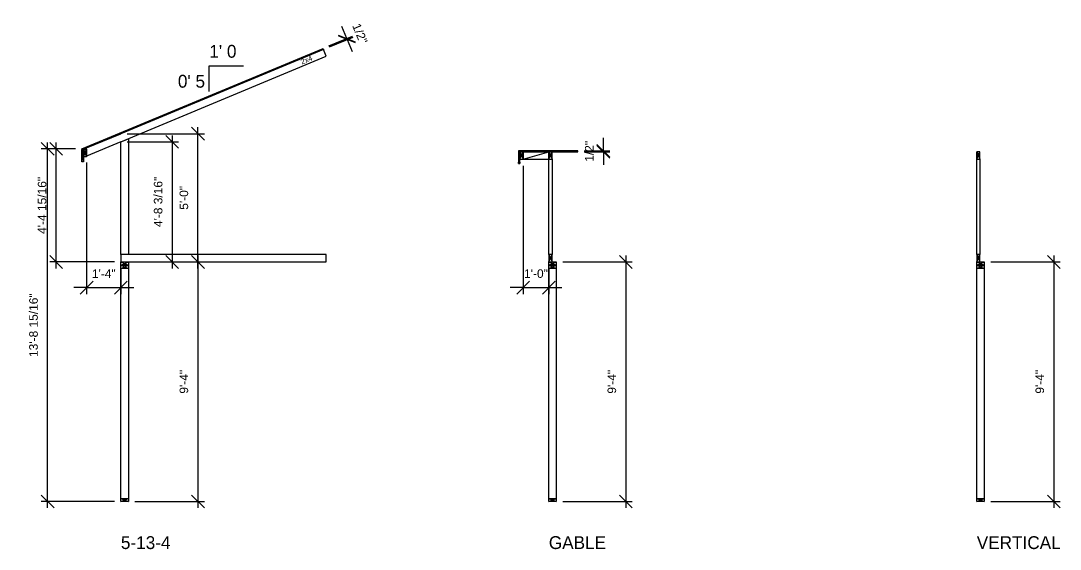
# Model space of a CAD drawing. Header units: inches. Extents: x -2265 to 1810, y 198 to 834.
# Drawn here: x -1668.2 to -1182.4, y 540.6 to 787.7 of the extents above; entities that cross this region are included whole.
import ezdxf
from ezdxf.enums import TextEntityAlignment as Align

# ---------------------------------------------------------------- set-up
doc = ezdxf.new("R2010")
doc.units = ezdxf.units.IN
doc.header["$LTSCALE"] = 25
doc.header["$MEASUREMENT"] = 0
doc.header["$PDMODE"] = 34
doc.header["$PDSIZE"] = 0.08
doc.layers.add('1WDIM', color=2, linetype='Continuous')
doc.styles.add('Dim', font='ARIALN.TTF')
doc.styles.add('Plane', font='arial.ttf')
doc.dimstyles.new('Clearspan', dxfattribs={"dimscale": 48, "dimtxt": 0.083333, "dimasz": 0.125, "dimexe": 0.0625, "dimexo": 0.0625, "dimgap": 0.09375, "dimtad": 1, "dimtoh": 1, "dimdec": 4, "dimzin": 3, "dimdsep": 46, "dimlunit": 4, "dimtxsty": 'Dim', "dimblk": 'OBLIQUE', "dimcen": 0.09375, "dimdle": 0.0625, "dimazin": 0, "dimtfac": 1, "dimtdec": 4, "dimtix": 1, "dimtmove": 2, "dimatfit": 3, "dimfxl": 1, "dimfrac": 2, "dimtolj": 1, "dimtzin": 3, "dimarcsym": 0})

# ---------------------------------------------------------------- blocks, each defined once
blk = doc.blocks.new('RLPlaneType')
at = {"color": 0}
blk.add_attdef('PLANETYPE', text='', height=6, dxfattribs=at).set_placement((0, 0), align=Align.BOTTOM_LEFT)
at = {"color": 0, "flags": 1}
for tag, p in [('PITCH', (0, -6)), ('PITCH2', (0, -12)), ('HEEL', (0, -18)), ('OVERHANG', (0, -24)), ('FASCIAWIDTH', (0, -30)), ('FASCIATHICKNESS', (0, -36)), ('SUBFASCIAWIDTH', (0, -42)), ('SUBFASCIATHICKNESS', (0, -48)), ('DECKINGTHICKNESS', (0, -54)), ('TOPCHORDWIDTH', (0, -60)), ('BUTTCUT', (0, -66)), ('CANTILEVER', (0, -72)), ('PTOPDIST', (0, -78)), ('PITCH2PEEKHORIZDIST', (0, -84)), ('PITCH2PEEKVERTDIST', (0, -90)), ('ELEVATION', (0, -96)), ('BEARINGWIDTH', (0, -102))]:
    blk.add_attdef(tag, p, '', height=4, dxfattribs=at)
blk = doc.blocks.new('_OBLIQUE')
at = {"color": 0, "linetype": 'ByBlock'}
blk.add_line((-0.5, -0.5), (0.5, 0.5), dxfattribs=at)
blk = doc.blocks.new('*D150')
at = {"layer": '1WDIM', "color": 0, "lineweight": -2, "transparency": 16777216}
for p, q in [((-1585.42, 677.9), (-1585.42, 559.9)), ((-1614.92, 674.9), (-1582.42, 674.9)), ((-1614.92, 562.9), (-1582.42, 562.9))]:
    blk.add_line(p, q, dxfattribs=at)
at = {"layer": 'Defpoints', "color": 0, "transparency": 16777216}
for p in [(-1617.92, 674.9), (-1617.92, 562.9), (-1585.42, 562.9)]:
    blk.add_point(p, dxfattribs=at)
at = {"layer": '1WDIM', "color": 0, "lineweight": -2, "transparency": 16777216, "xscale": 6, "yscale": 6, "zscale": 6}
for p, rotation in [((-1585.42, 674.9), 90), ((-1585.42, 562.9), 270)]:
    blk.add_blockref('_OBLIQUE', p, dxfattribs=dict(at, rotation=rotation))
at = {"layer": '1WDIM', "color": 0, "transparency": 16777216, "insert": (-1591.96, 618.9), "char_height": 4, "attachment_point": 5, "rotation": 90, "style": 'Plane'}
blk.add_mtext('\\A1;9\'-4"', dxfattribs=at)
blk = doc.blocks.new('*D151')
at = {"layer": '1WDIM', "color": 0, "lineweight": -2, "transparency": 16777216}
for p, q in [((-1651.67, 671.9), (-1651.67, 730.81)), ((-1642.67, 727.81), (-1654.67, 727.81)), ((-1624.42, 674.9), (-1654.67, 674.9))]:
    blk.add_line(p, q, dxfattribs=at)
at = {"layer": 'Defpoints', "color": 0, "transparency": 16777216}
for p in [(-1651.67, 727.81), (-1639.67, 727.81), (-1621.42, 674.9)]:
    blk.add_point(p, dxfattribs=at)
at = {"layer": '1WDIM', "color": 0, "lineweight": -2, "transparency": 16777216, "xscale": 6, "yscale": 6, "zscale": 6}
for p, rotation in [((-1651.67, 727.81), 90), ((-1651.67, 674.9), 270)]:
    blk.add_blockref('_OBLIQUE', p, dxfattribs=dict(at, rotation=rotation))
at = {"layer": '1WDIM', "color": 0, "transparency": 16777216, "insert": (-1658.24, 701.36), "char_height": 4, "attachment_point": 5, "rotation": 90, "style": 'Plane'}
blk.add_mtext('\\A1;4\'-4 15/16"', dxfattribs=at)
blk = doc.blocks.new('*D152')
at = {"layer": '1WDIM', "color": 0, "lineweight": -2, "transparency": 16777216}
for p, q in [((-1655.67, 559.9), (-1655.67, 730.81)), ((-1642.67, 727.81), (-1658.67, 727.81)), ((-1624.42, 562.9), (-1658.67, 562.9))]:
    blk.add_line(p, q, dxfattribs=at)
at = {"layer": 'Defpoints', "color": 0, "transparency": 16777216}
for p in [(-1655.67, 727.81), (-1639.67, 727.81), (-1621.42, 562.9)]:
    blk.add_point(p, dxfattribs=at)
at = {"layer": '1WDIM', "color": 0, "lineweight": -2, "transparency": 16777216, "xscale": 6, "yscale": 6, "zscale": 6}
for p, rotation in [((-1655.67, 727.81), 90), ((-1655.67, 562.9), 270)]:
    blk.add_blockref('_OBLIQUE', p, dxfattribs=dict(at, rotation=rotation))
at = {"layer": '1WDIM', "color": 0, "transparency": 16777216, "insert": (-1662.24, 645.36), "char_height": 4, "attachment_point": 5, "rotation": 90, "style": 'Plane'}
blk.add_mtext('\\A1;13\'-8 15/16"', dxfattribs=at)
blk = doc.blocks.new('*D153')
at = {"layer": '1WDIM', "color": 0, "lineweight": -2, "transparency": 16777216}
for p, q in [((-1637.42, 721.42), (-1637.42, 659.9)), ((-1621.42, 671.9), (-1621.42, 659.9)), ((-1637.42, 662.9), (-1643.42, 662.9)), ((-1637.42, 662.9), (-1621.42, 662.9)), ((-1621.42, 662.9), (-1615.42, 662.9))]:
    blk.add_line(p, q, dxfattribs=at)
at = {"layer": 'Defpoints', "color": 0, "transparency": 16777216}
for p in [(-1637.42, 724.42), (-1621.42, 674.9), (-1621.42, 662.9)]:
    blk.add_point(p, dxfattribs=at)
at = {"layer": '1WDIM', "color": 0, "lineweight": -2, "transparency": 16777216, "xscale": 6, "yscale": 6, "zscale": 6}
blk.add_blockref('_OBLIQUE', (-1637.42, 662.9), dxfattribs=at)
at = {"layer": '1WDIM', "color": 0, "lineweight": -2, "transparency": 16777216, "xscale": 6, "yscale": 6, "zscale": 6, "rotation": 180}
blk.add_blockref('_OBLIQUE', (-1621.42, 662.9), dxfattribs=at)
at = {"layer": '1WDIM', "color": 0, "transparency": 16777216, "insert": (-1629.42, 669.41), "char_height": 4, "attachment_point": 5, "style": 'Plane'}
blk.add_mtext('\\A1;1\'-4"', dxfattribs=at)
blk = doc.blocks.new('*D154')
at = {"layer": '1WDIM', "color": 0, "lineweight": -2, "transparency": 16777216}
for p, q in [((-1597.42, 734.09), (-1597.42, 671.9)), ((-1618.42, 731.09), (-1594.42, 731.09)), ((-1618.42, 674.9), (-1594.42, 674.9))]:
    blk.add_line(p, q, dxfattribs=at)
at = {"layer": 'Defpoints', "color": 0, "transparency": 16777216}
for p in [(-1621.42, 731.09), (-1621.42, 674.9), (-1597.42, 674.9)]:
    blk.add_point(p, dxfattribs=at)
at = {"layer": '1WDIM', "color": 0, "lineweight": -2, "transparency": 16777216, "xscale": 6, "yscale": 6, "zscale": 6}
for p, rotation in [((-1597.42, 731.09), 90), ((-1597.42, 674.9), 270)]:
    blk.add_blockref('_OBLIQUE', p, dxfattribs=dict(at, rotation=rotation))
at = {"layer": '1WDIM', "color": 0, "transparency": 16777216, "insert": (-1603.99, 702.99), "char_height": 4, "attachment_point": 5, "rotation": 90, "style": 'Plane'}
blk.add_mtext('\\A1;4\'-8 3/16"', dxfattribs=at)
blk = doc.blocks.new('*D155')
at = {"layer": '1WDIM', "color": 0, "lineweight": -2, "transparency": 16777216}
for p, q in [((-1618.42, 734.88), (-1582.42, 734.88)), ((-1585.42, 671.9), (-1585.42, 737.88)), ((-1618.42, 674.9), (-1582.42, 674.9))]:
    blk.add_line(p, q, dxfattribs=at)
at = {"layer": 'Defpoints', "color": 0, "transparency": 16777216}
for p in [(-1621.42, 734.88), (-1585.42, 734.88), (-1621.42, 674.9)]:
    blk.add_point(p, dxfattribs=at)
at = {"layer": '1WDIM', "color": 0, "lineweight": -2, "transparency": 16777216, "xscale": 6, "yscale": 6, "zscale": 6}
for p, rotation in [((-1585.42, 734.88), 90), ((-1585.42, 674.9), 270)]:
    blk.add_blockref('_OBLIQUE', p, dxfattribs=dict(at, rotation=rotation))
at = {"layer": '1WDIM', "color": 0, "transparency": 16777216, "insert": (-1591.96, 704.89), "char_height": 4, "attachment_point": 5, "rotation": 90, "style": 'Plane'}
blk.add_mtext('\\A1;5\'-0"', dxfattribs=at)
blk = doc.blocks.new('*D156')
at = {"layer": '1WDIM', "color": 0, "lineweight": -2, "transparency": 16777216}
for p, q in [((-1515.88, 779.39), (-1518.19, 784.93)), ((-1524.19, 775.93), (-1513.11, 780.55)), ((-1524, 775.47), (-1512.92, 780.09)), ((-1515.88, 779.39), (-1515.69, 778.93)), ((-1515.69, 778.93), (-1513.38, 773.39))]:
    blk.add_line(p, q, dxfattribs=at)
at = {"layer": 'Defpoints', "color": 0, "transparency": 16777216}
for p in [(-1515.69, 778.93), (-1526.96, 774.78), (-1526.77, 774.32)]:
    blk.add_point(p, dxfattribs=at)
at = {"layer": '1WDIM', "color": 0, "lineweight": -2, "transparency": 16777216, "xscale": 6, "yscale": 6, "zscale": 6}
for p, rotation in [((-1515.88, 779.39), 292.6198649480384), ((-1515.69, 778.93), 112.6198649480384)]:
    blk.add_blockref('_OBLIQUE', p, dxfattribs=dict(at, rotation=rotation))
at = {"layer": '1WDIM', "color": 0, "transparency": 16777216, "insert": (-1509.72, 781.69), "char_height": 4, "attachment_point": 5, "rotation": 292.6199, "style": 'Plane'}
blk.add_mtext('\\A1;1/2"', dxfattribs=at)
blk = doc.blocks.new('*D157')
at = {"layer": '1WDIM', "color": 0, "lineweight": -2, "transparency": 16777216}
for p, q in [((-1385.42, 677.9), (-1385.42, 559.9)), ((-1414.92, 674.9), (-1382.42, 674.9)), ((-1414.92, 562.9), (-1382.42, 562.9))]:
    blk.add_line(p, q, dxfattribs=at)
at = {"layer": 'Defpoints', "color": 0, "transparency": 16777216}
for p in [(-1417.92, 674.9), (-1417.92, 562.9), (-1385.42, 562.9)]:
    blk.add_point(p, dxfattribs=at)
at = {"layer": '1WDIM', "color": 0, "lineweight": -2, "transparency": 16777216, "xscale": 6, "yscale": 6, "zscale": 6}
for p, rotation in [((-1385.42, 674.9), 90), ((-1385.42, 562.9), 270)]:
    blk.add_blockref('_OBLIQUE', p, dxfattribs=dict(at, rotation=rotation))
at = {"layer": '1WDIM', "color": 0, "transparency": 16777216, "insert": (-1391.96, 618.9), "char_height": 4, "attachment_point": 5, "rotation": 90, "style": 'Plane'}
blk.add_mtext('\\A1;9\'-4"', dxfattribs=at)
blk = doc.blocks.new('*D158')
at = {"layer": '1WDIM', "color": 0, "lineweight": -2, "transparency": 16777216}
for p, q in [((-1433.42, 719.9), (-1433.42, 659.9)), ((-1421.42, 671.9), (-1421.42, 659.9)), ((-1433.42, 662.9), (-1439.42, 662.9)), ((-1433.42, 662.9), (-1421.42, 662.9)), ((-1421.42, 662.9), (-1415.42, 662.9))]:
    blk.add_line(p, q, dxfattribs=at)
at = {"layer": 'Defpoints', "color": 0, "transparency": 16777216}
for p in [(-1433.42, 722.9), (-1421.42, 674.9), (-1421.42, 662.9)]:
    blk.add_point(p, dxfattribs=at)
at = {"layer": '1WDIM', "color": 0, "lineweight": -2, "transparency": 16777216, "xscale": 6, "yscale": 6, "zscale": 6}
blk.add_blockref('_OBLIQUE', (-1433.42, 662.9), dxfattribs=at)
at = {"layer": '1WDIM', "color": 0, "lineweight": -2, "transparency": 16777216, "xscale": 6, "yscale": 6, "zscale": 6, "rotation": 180}
blk.add_blockref('_OBLIQUE', (-1421.42, 662.9), dxfattribs=at)
at = {"layer": '1WDIM', "color": 0, "transparency": 16777216, "insert": (-1427.42, 669.44), "char_height": 4, "attachment_point": 5, "style": 'Plane'}
blk.add_mtext('\\A1;1\'-0"', dxfattribs=at)
blk = doc.blocks.new('*D159')
at = {"layer": '1WDIM', "color": 0, "lineweight": -2, "transparency": 16777216}
for p, q in [((-1395.92, 726.9), (-1395.92, 732.9)), ((-1404.92, 726.9), (-1392.92, 726.9)), ((-1404.92, 726.4), (-1392.92, 726.4)), ((-1395.92, 726.4), (-1395.92, 726.9)), ((-1395.92, 726.4), (-1395.92, 720.4))]:
    blk.add_line(p, q, dxfattribs=at)
at = {"layer": 'Defpoints', "color": 0, "transparency": 16777216}
for p in [(-1407.92, 726.9), (-1407.92, 726.4), (-1395.92, 726.9)]:
    blk.add_point(p, dxfattribs=at)
at = {"layer": '1WDIM', "color": 0, "lineweight": -2, "transparency": 16777216, "xscale": 6, "yscale": 6, "zscale": 6}
for p, rotation in [((-1395.92, 726.9), 270), ((-1395.92, 726.4), 90)]:
    blk.add_blockref('_OBLIQUE', p, dxfattribs=dict(at, rotation=rotation))
at = {"layer": '1WDIM', "color": 0, "transparency": 16777216, "insert": (-1402.49, 726.65), "char_height": 4, "attachment_point": 5, "rotation": 90, "style": 'Plane'}
blk.add_mtext('\\A1;1/2"', dxfattribs=at)
blk = doc.blocks.new('*D160')
at = {"layer": '1WDIM', "color": 0, "lineweight": -2, "transparency": 16777216}
for p, q in [((-1185.42, 677.9), (-1185.42, 559.9)), ((-1214.92, 674.9), (-1182.42, 674.9)), ((-1214.92, 562.9), (-1182.42, 562.9))]:
    blk.add_line(p, q, dxfattribs=at)
at = {"layer": 'Defpoints', "color": 0, "transparency": 16777216}
for p in [(-1217.92, 674.9), (-1217.92, 562.9), (-1185.42, 562.9)]:
    blk.add_point(p, dxfattribs=at)
at = {"layer": '1WDIM', "color": 0, "lineweight": -2, "transparency": 16777216, "xscale": 6, "yscale": 6, "zscale": 6}
for p, rotation in [((-1185.42, 674.9), 90), ((-1185.42, 562.9), 270)]:
    blk.add_blockref('_OBLIQUE', p, dxfattribs=dict(at, rotation=rotation))
at = {"layer": '1WDIM', "color": 0, "transparency": 16777216, "insert": (-1191.96, 618.9), "char_height": 4, "attachment_point": 5, "rotation": 90, "style": 'Plane'}
blk.add_mtext('\\A1;9\'-4"', dxfattribs=at)

msp = doc.modelspace()

# ---------------------------------------------------------------- linework, layer by layer
at = {"layer": '1WDIM', "color": 1}
for points in [[(-1639.67032, 727.81442), (-1526.95878, 774.77756), (-1526.76647, 774.31602), (-1639.47801, 727.35288)], [(-1435.67032, 726.39775), (-1407.92032, 726.39775), (-1407.92032, 726.89775), (-1435.67032, 726.89775)]]:
    msp.add_lwpolyline(points, close=True, dxfattribs=at)
at = {"layer": '1WDIM', "color": 32}
for points in [[(-1621.42032, 731.08525), (-1525.42032, 771.08525), (-1526.76647, 774.31602), (-1621.42032, 734.87692)], [(-1621.42032, 731.08525), (-1637.42032, 724.41859), (-1637.42032, 728.21025), (-1621.42032, 734.87692)], [(-1433.42032, 722.89775), (-1421.42032, 722.89775), (-1421.42032, 726.39775), (-1433.42032, 726.39775), (-1433.42032, 722.89775), (-1421.42032, 726.39775)], [(-1421.42032, 678.39775), (-1421.42032, 722.89775), (-1419.92032, 722.89775), (-1419.92032, 726.39775), (-1421.42032, 726.39775), (-1421.42032, 722.89775), (-1419.92032, 726.39775), (-1421.42032, 726.39775), (-1419.92032, 722.89775), (-1419.92032, 678.39775)], [(-1221.42032, 678.39775), (-1221.42032, 722.89775), (-1219.92032, 722.89775), (-1219.92032, 726.39775), (-1221.42032, 726.39775), (-1221.42032, 722.89775), (-1219.92032, 726.39775), (-1221.42032, 726.39775), (-1219.92032, 722.89775), (-1219.92032, 678.39775)], [(-1221.42032, 722.89775), (-1221.42032, 722.89775), (-1221.42032, 726.39775), (-1221.42032, 726.39775), (-1221.42032, 722.89775), (-1221.42032, 726.39775)], [(-1421.42032, 674.89775), (-1419.92032, 674.89775), (-1419.92032, 678.39775), (-1421.42032, 678.39775), (-1421.42032, 674.89775), (-1419.92032, 678.39775), (-1421.42032, 678.39775), (-1419.92032, 674.89775)], [(-1221.42032, 674.89775), (-1219.92032, 674.89775), (-1219.92032, 678.39775), (-1221.42032, 678.39775), (-1221.42032, 674.89775), (-1219.92032, 678.39775), (-1221.42032, 678.39775), (-1219.92032, 674.89775)]]:
    msp.add_lwpolyline(points, dxfattribs=at)
at = {"layer": '1WDIM', "color": 7}
msp.add_lwpolyline([(-1580.09339, 754.59647), (-1580.09339, 766.59647), (-1564.09339, 766.59647)], dxfattribs=at)
at = {"layer": '1WDIM', "color": 32}
for points in [[(-1621.42032, 678.39775), (-1621.42032, 731.08525), (-1617.92032, 732.54359), (-1617.92032, 678.39775)], [(-1621.42032, 674.89775), (-1525.42032, 674.89775), (-1525.42032, 678.39775), (-1621.42032, 678.39775)]]:
    msp.add_lwpolyline(points, close=True, dxfattribs=at)
at = {"layer": '1WDIM', "color": 4}
for points in [[(-1639.67032, 727.27275), (-1638.92032, 727.27275), (-1638.92032, 721.77275), (-1639.67032, 721.77275), (-1639.67032, 727.27275), (-1638.92032, 721.77275), (-1639.67032, 721.77275), (-1638.92032, 727.27275)], [(-1435.67032, 720.89775), (-1434.92032, 720.89775), (-1434.92032, 726.39775), (-1435.67032, 726.39775), (-1435.67032, 720.89775), (-1434.92032, 726.39775), (-1435.67032, 726.39775), (-1434.92032, 720.89775)]]:
    msp.add_lwpolyline(points, dxfattribs=at)
at = {"layer": '1WDIM', "color": 3}
for points in [[(-1638.92032, 727.58525), (-1637.42032, 727.58525), (-1637.42032, 724.08525), (-1638.92032, 724.08525), (-1638.92032, 727.58525), (-1637.42032, 724.08525), (-1638.92032, 724.08525), (-1637.42032, 727.58525)], [(-1434.92032, 722.89775), (-1433.42032, 722.89775), (-1433.42032, 726.39775), (-1434.92032, 726.39775), (-1434.92032, 722.89775), (-1433.42032, 726.39775), (-1434.92032, 726.39775), (-1433.42032, 722.89775)]]:
    msp.add_lwpolyline(points, dxfattribs=at)
at = {"layer": '1WDIM', "color": 170}
for points in [[(-1621.42032, 674.89775), (-1617.92032, 674.89775), (-1617.92032, 673.39775), (-1621.42032, 673.39775), (-1621.42032, 674.89775), (-1617.92032, 673.39775), (-1621.42032, 673.39775), (-1617.92032, 674.89775)], [(-1621.42032, 673.39775), (-1617.92032, 673.39775), (-1617.92032, 671.89775), (-1621.42032, 671.89775), (-1621.42032, 673.39775), (-1617.92032, 671.89775), (-1621.42032, 671.89775), (-1617.92032, 673.39775)], [(-1421.42032, 674.89775), (-1417.92032, 674.89775), (-1417.92032, 673.39775), (-1421.42032, 673.39775), (-1421.42032, 674.89775), (-1417.92032, 673.39775), (-1421.42032, 673.39775), (-1417.92032, 674.89775)], [(-1421.42032, 673.39775), (-1417.92032, 673.39775), (-1417.92032, 671.89775), (-1421.42032, 671.89775), (-1421.42032, 673.39775), (-1417.92032, 671.89775), (-1421.42032, 671.89775), (-1417.92032, 673.39775)], [(-1221.42032, 674.89775), (-1217.92032, 674.89775), (-1217.92032, 673.39775), (-1221.42032, 673.39775), (-1221.42032, 674.89775), (-1217.92032, 673.39775), (-1221.42032, 673.39775), (-1217.92032, 674.89775)], [(-1221.42032, 673.39775), (-1217.92032, 673.39775), (-1217.92032, 671.89775), (-1221.42032, 671.89775), (-1221.42032, 673.39775), (-1217.92032, 671.89775), (-1221.42032, 671.89775), (-1217.92032, 673.39775)], [(-1621.42032, 564.39775), (-1617.92032, 564.39775), (-1617.92032, 562.89775), (-1621.42032, 562.89775), (-1621.42032, 564.39775), (-1617.92032, 562.89775), (-1621.42032, 562.89775), (-1617.92032, 564.39775)], [(-1421.42032, 564.39775), (-1417.92032, 564.39775), (-1417.92032, 562.89775), (-1421.42032, 562.89775), (-1421.42032, 564.39775), (-1417.92032, 562.89775), (-1421.42032, 562.89775), (-1417.92032, 564.39775)], [(-1221.42032, 564.39775), (-1217.92032, 564.39775), (-1217.92032, 562.89775), (-1221.42032, 562.89775), (-1221.42032, 564.39775), (-1217.92032, 562.89775), (-1221.42032, 562.89775), (-1217.92032, 564.39775)]]:
    msp.add_lwpolyline(points, dxfattribs=at)
for points in [[(-1621.42032, 674.89775), (-1617.92032, 674.89775), (-1617.92032, 562.89775), (-1621.42032, 562.89775)], [(-1421.42032, 674.89775), (-1417.92032, 674.89775), (-1417.92032, 562.89775), (-1421.42032, 562.89775)], [(-1221.42032, 674.89775), (-1217.92032, 674.89775), (-1217.92032, 562.89775), (-1221.42032, 562.89775)]]:
    msp.add_lwpolyline(points, close=True, dxfattribs=at)

# ---------------------------------------------------------------- block references
at = {"layer": '1WDIM'}
for p, values in [((-1621.42032, 538.89775), {'PLANETYPE': '5-13-4'}), ((-1421.42032, 538.89775), {'PLANETYPE': 'GABLE'}), ((-1221.42032, 538.89775), {'PLANETYPE': 'VERTICAL'})]:
    msp.add_blockref('RLPlaneType', p, dxfattribs=at).add_auto_attribs(values)

# ---------------------------------------------------------------- texts
at = {"layer": '1WDIM', "color": 7}
msp.add_text("1' 0", height=6, dxfattribs=at).set_placement((-1580.09339, 768.59647), align=Align.BOTTOM_LEFT)
msp.add_text('2x4', height=2.5, rotation=22.6199, dxfattribs=at).set_placement((-1536.49724, 766.46987), align=Align.BOTTOM_LEFT)
msp.add_text("0' 5", height=6, dxfattribs=at).set_placement((-1582.09339, 754.59647), align=Align.BOTTOM_RIGHT)

# ---------------------------------------------------------------- dimensions: what is measured, and where the dimension line sits
at = {"layer": '1WDIM', "color": 1}
for p1, p2, distance, picture, middle in [((-1526.95878, 774.77756), (-1526.76647, 774.31602), 12, '*D156', (-1509.72274, 781.68841)), ((-1407.92032, 726.39775), (-1407.92032, 726.89775), -12, '*D159', (-1402.48853, 726.64775))]:
    dim = msp.add_aligned_dim(p1=p1, p2=p2, distance=distance, dimstyle='Clearspan', override={"dimtxsty": 'Plane'}, dxfattribs=at)
    dim.commit()
    dim.dimension.update_dxf_attribs({"geometry": picture, "text_midpoint": middle})
at = {"layer": '1WDIM', "color": 50}
for base, p1, p2, picture, middle in [((-1585.42032, 734.87692), (-1621.42032, 674.89775), (-1621.42032, 734.87692), '*D155', (-1591.96261, 704.88734)), ((-1597.42032, 674.89775), (-1621.42032, 731.08525), (-1621.42032, 674.89775), '*D154', (-1603.98989, 702.9915))]:
    dim = msp.add_linear_dim(base=base, p1=p1, p2=p2, angle=90, dimstyle='Clearspan', override={"dimtxsty": 'Plane'}, dxfattribs=at)
    dim.commit()
    dim.dimension.update_dxf_attribs({"geometry": picture, "text_midpoint": middle})
at = {"layer": '1WDIM', "color": 140}
for base, p1, picture, middle in [((-1655.67032, 727.81442), (-1621.42032, 562.89775), '*D152', (-1662.23989, 645.35609)), ((-1651.67032, 727.81442), (-1621.42032, 674.89775), '*D151', (-1658.23853, 701.35609))]:
    dim = msp.add_linear_dim(base=base, p1=p1, p2=(-1639.67032, 727.81442), angle=90, dimstyle='Clearspan', override={"dimtxsty": 'Plane'}, dxfattribs=at)
    dim.commit()
    dim.dimension.update_dxf_attribs({"geometry": picture, "text_midpoint": middle})
at = {"layer": '1WDIM', "color": 50}
for base, p1, p2, picture, middle in [((-1621.42032, 662.89775), (-1637.42032, 724.41859), (-1621.42032, 674.89775), '*D153', (-1629.42032, 669.40594)), ((-1421.42032, 662.89775), (-1433.42032, 722.89775), (-1421.42032, 674.89775), '*D158', (-1427.42032, 669.44004))]:
    dim = msp.add_linear_dim(base=base, p1=p1, p2=p2, dimstyle='Clearspan', override={"dimtxsty": 'Plane'}, dxfattribs=at)
    dim.commit()
    dim.dimension.update_dxf_attribs({"geometry": picture, "text_midpoint": middle})
at = {"layer": '1WDIM', "color": 170}
for base, p1, p2, picture, middle in [((-1585.42032, 562.89775), (-1617.92032, 674.89775), (-1617.92032, 562.89775), '*D150', (-1591.96261, 618.89775)), ((-1385.42032, 562.89775), (-1417.92032, 674.89775), (-1417.92032, 562.89775), '*D157', (-1391.96261, 618.89775)), ((-1185.42032, 562.89775), (-1217.92032, 674.89775), (-1217.92032, 562.89775), '*D160', (-1191.96261, 618.89775))]:
    dim = msp.add_linear_dim(base=base, p1=p1, p2=p2, angle=90, dimstyle='Clearspan', override={"dimtxsty": 'Plane'}, dxfattribs=at)
    dim.commit()
    dim.dimension.update_dxf_attribs({"geometry": picture, "text_midpoint": middle})

doc.saveas('drawing.dxf')
